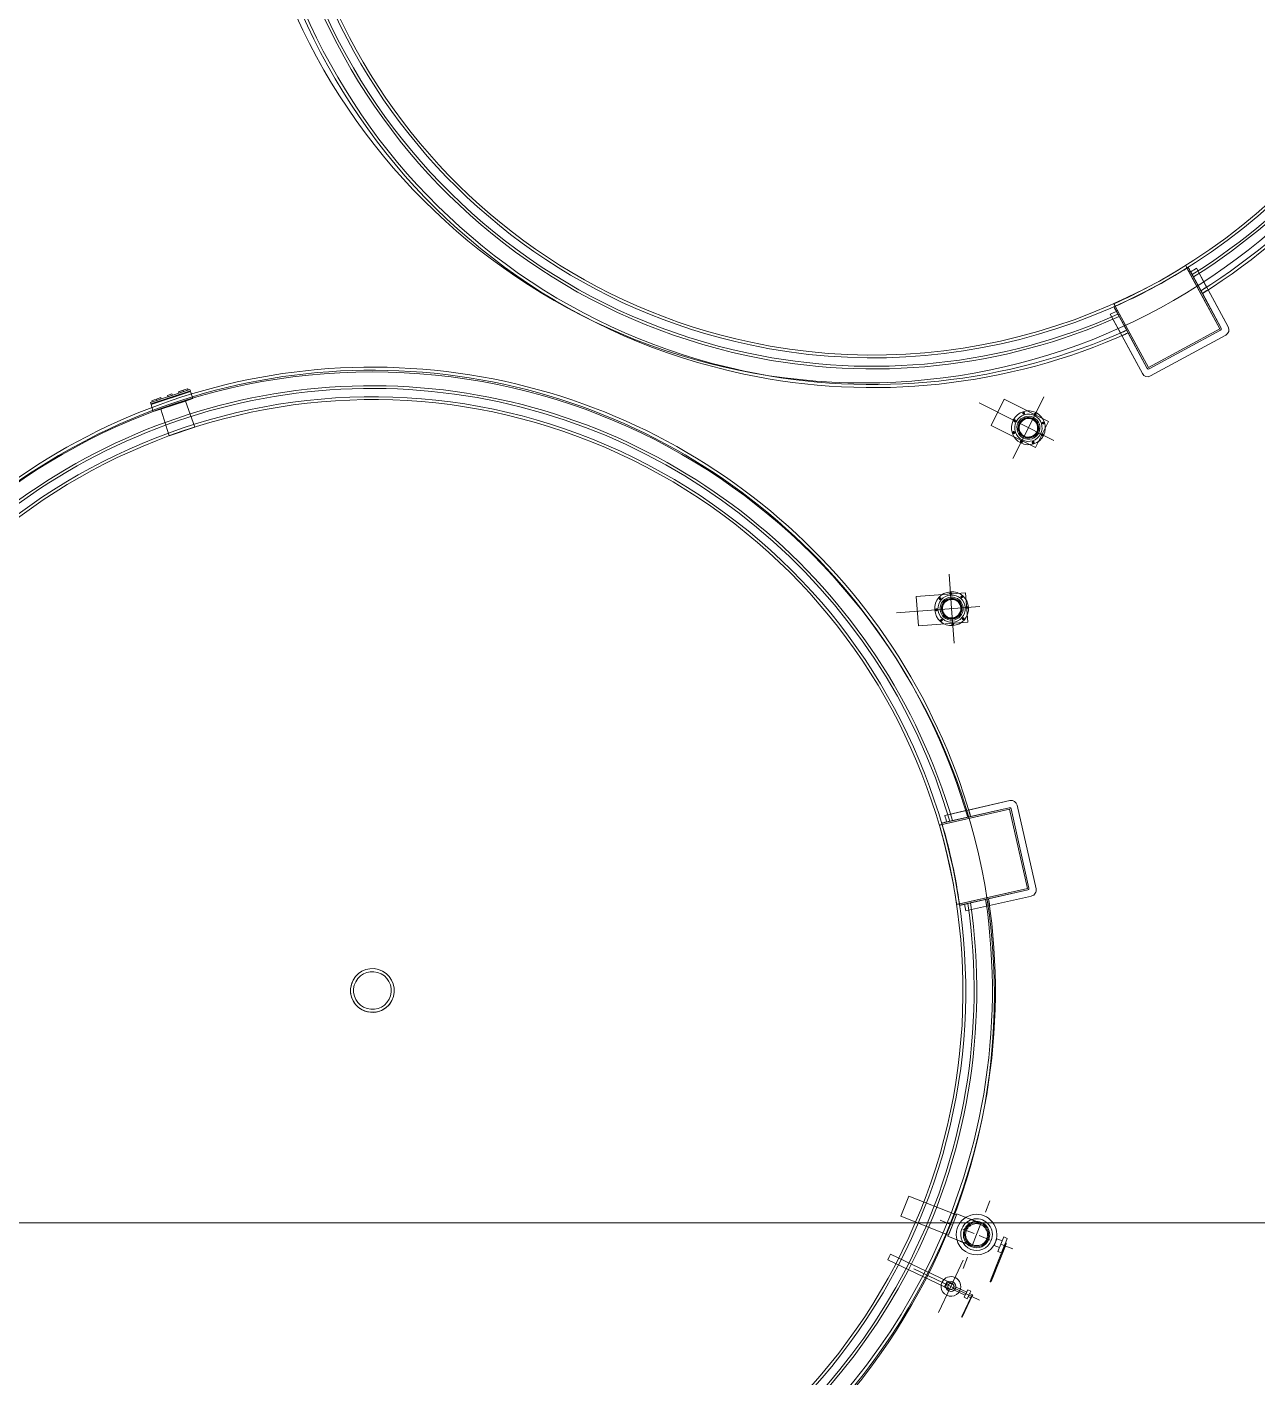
# Model space of a CAD drawing. Header units: metres. Extents: x -207 to 292, y -187 to 169.
# Drawn here: x -97.07 to -86.9, y -32.36 to -21.2 of the extents above; entities that cross this region are included whole.
import ezdxf

# ---------------------------------------------------------------- set-up
doc = ezdxf.new("R2010")
doc.units = ezdxf.units.M
doc.linetypes.add('Dash', pattern=[0.006, 0.003, -0.003])
for name, color, linetype, lineweight in [('EQUIPOS PIS', 7, 'Continuous', 9), ('grilla', 7, 'Continuous', 9), ('P-SANR-FIXT', 7, 'Continuous', 9), ('P-SANR-FIXT-HDLN', 7, 'Dash', 9)]:
    doc.layers.add(name, color=color, linetype=linetype, lineweight=lineweight)
doc.layers.add('PR10-ARQ-PL-001-Emplazamiento-C-1_dwg', color=7, linetype='Continuous', lineweight=9, true_color=0x767676)

# ---------------------------------------------------------------- blocks, each defined once
blk = doc.blocks.new('M_Conexión Tubería 01 - M_Conexión Tubería 01-2175182-PLANTA EMPLAZAMIENTO ACTUALIZADO')
at = {"layer": 'P-SANR-FIXT'}
for p, q in [((0, -0.456), (0, 0.234)), ((0.12, 0.126), (-0.122, 0.125)), ((-0.122, 0.125), (0.12, 0.126)), ((0.12, 0.126), (-0.122, 0.125)), ((-0.122, 0.125), (0.12, 0.126)), ((-0.122, 0.125), (-0.121, -0.285)), ((-0.121, -0.285), (-0.122, 0.125)), ((-0.122, 0.125), (-0.121, -0.285)), ((-0.121, -0.285), (-0.122, 0.125)), ((0.121, -0.284), (0.12, 0.126)), ((0.12, 0.126), (0.121, -0.284)), ((0.121, -0.284), (0.12, 0.126)), ((0.12, 0.126), (0.121, -0.284)), ((-0.285, 0), (0, 0)), ((0.285, 0), (0, 0)), ((-0.121, -0.285), (0.121, -0.284)), ((0.121, -0.284), (-0.121, -0.285)), ((-0.121, -0.285), (0.121, -0.284)), ((0.121, -0.284), (-0.121, -0.285))]:
    blk.add_line(p, q, dxfattribs=at)
for centre, radius, start, end in [((0, 0), 0.14, 0, 180), ((0, 0), 0.14, 0, 180), ((0, 0), 0.14, 0, 180), ((0, 0), 0.14, 0, 180), ((0, 0), 0.14, 0, 180), ((0, 0), 0.14, 0, 180), ((0, 0), 0.113, 0, 180), ((0, 0), 0.113, 0, 180), ((0, 0.127), 0.008, 0, 180), ((0, 0.127), 0.008, 0, 180), ((0, 0.127), 0.008, 0, 180), ((0, 0.127), 0.008, 0, 180), ((0, 0.127), 0.008, 180, 360), ((0, 0.127), 0.008, 180, 0), ((0, 0.127), 0.008, 180, 360), ((0, 0.127), 0.008, 180, 0), ((0, 0.127), 0.005, 0, 180), ((0, 0.127), 0.005, 0, 180), ((0, 0.127), 0.005, 180, 360), ((0, 0.127), 0.005, 180, 0), ((0, 0), 0.14, 180, 0), ((0, 0), 0.14, 180, 0), ((0, 0), 0.14, 180, 0), ((0, 0), 0.14, 180, 0), ((0, 0), 0.14, 180, 0), ((0, 0), 0.14, 180, 0), ((-0.127, 0), 0.008, 90, 270), ((-0.127, 0), 0.008, 90, 270), ((-0.127, 0), 0.008, 90, 270), ((-0.127, 0), 0.008, 90, 270), ((-0.127, 0), 0.005, 90, 270), ((-0.127, 0), 0.005, 90, 270), ((-0.127, 0), 0.008, 270, 90), ((-0.127, 0), 0.008, 270, 90), ((-0.127, 0), 0.008, 270, 90), ((-0.127, 0), 0.008, 270, 90), ((-0.127, 0), 0.005, 270, 90), ((-0.127, 0), 0.005, 270, 90), ((0, 0), 0.113, 180, 0), ((0, 0), 0.113, 180, 0), ((-0.09, 0.09), 0.008, 45, 225), ((-0.09, 0.09), 0.008, 45, 225), ((-0.09, 0.09), 0.008, 45, 225), ((-0.09, 0.09), 0.008, 45, 225), ((-0.09, 0.09), 0.008, 225, 45), ((-0.09, 0.09), 0.008, 225, 45), ((-0.09, 0.09), 0.008, 225, 45), ((-0.09, 0.09), 0.008, 225, 45), ((-0.09, 0.09), 0.005, 45, 225), ((-0.09, 0.09), 0.005, 45, 225), ((0, 0), 0.0951, 0, 180), ((0, 0), 0.0951, 0, 180), ((0, 0), 0.0951, 180, 0), ((0, 0), 0.0951, 180, 0), ((-0.09, 0.09), 0.005, 225, 45), ((-0.09, 0.09), 0.005, 225, 45), ((0, 0), 0.0851, 360, 180), ((0, 0), 0.0851, 0, 180), ((0, 0), 0.0851, 0, 180), ((0, 0), 0.0851, 0, 180), ((0, 0), 0.0851, 0, 180), ((0, 0), 0.0851, 0, 180), ((0, 0), 0.0851, 180, 360), ((0, 0), 0.0851, 180, 0), ((0, 0), 0.0851, 180, 360), ((0, 0), 0.0851, 180, 0), ((0, 0), 0.0851, 180, 360), ((0, 0), 0.0851, 180, 360), ((0, 0), 0.0816, 360, 180), ((0, 0), 0.0816, 0, 180), ((0, 0), 0.0816, 180, 360), ((0, 0), 0.0816, 180, 0), ((0, 0), 0.0766, 0, 180), ((0, 0), 0.0766, 0, 180), ((0, 0), 0.0766, 0, 180), ((0, 0), 0.0766, 0, 180), ((0, 0), 0.0766, 0, 180), ((0, 0), 0.0766, 0, 180), ((0, 0), 0.0766, 0, 180), ((0, 0), 0.0766, 0, 180), ((0, 0), 0.0766, 180, 0), ((0, 0), 0.0766, 180, 360), ((0, 0), 0.0766, 180, 0), ((0, 0), 0.0766, 180, 360), ((0, 0), 0.0766, 180, 360), ((0, 0), 0.0766, 180, 0), ((0, 0), 0.0766, 180, 360), ((0, 0), 0.0766, 180, 0), ((0.09, 0.09), 0.008, 135, 315), ((0.09, 0.09), 0.008, 135, 315), ((0.09, 0.09), 0.008, 135, 315), ((0.09, 0.09), 0.008, 135, 315), ((0.09, 0.09), 0.008, 315, 135), ((0.09, 0.09), 0.008, 315, 135), ((0.09, 0.09), 0.008, 315, 135), ((0.09, 0.09), 0.008, 315, 135), ((0.09, 0.09), 0.005, 135, 315), ((0.09, 0.09), 0.005, 135, 315), ((0.09, 0.09), 0.005, 315, 135), ((0.09, 0.09), 0.005, 315, 135), ((0.127, 0), 0.008, 90, 270), ((0.127, 0), 0.008, 90, 270), ((0.127, 0), 0.008, 90, 270), ((0.127, 0), 0.008, 90, 270), ((0.127, 0), 0.005, 90, 270), ((0.127, 0), 0.005, 90, 270), ((0.127, 0), 0.008, 270, 90), ((0.127, 0), 0.008, 270, 90), ((0.127, 0), 0.008, 270, 90), ((0.127, 0), 0.008, 270, 90), ((0.127, 0), 0.005, 270, 90), ((0.127, 0), 0.005, 270, 90), ((-0.09, -0.09), 0.008, 135, 315), ((-0.09, -0.09), 0.008, 135, 315), ((-0.09, -0.09), 0.008, 135, 315), ((-0.09, -0.09), 0.008, 135, 315), ((-0.09, -0.09), 0.008, 315, 135), ((-0.09, -0.09), 0.008, 315, 135), ((-0.09, -0.09), 0.008, 315, 135), ((-0.09, -0.09), 0.008, 315, 135), ((-0.09, -0.09), 0.005, 135, 315), ((-0.09, -0.09), 0.005, 135, 315), ((-0.09, -0.09), 0.005, 315, 135), ((-0.09, -0.09), 0.005, 315, 135), ((0.09, -0.09), 0.008, 45, 225), ((0.09, -0.09), 0.008, 45, 225), ((0.09, -0.09), 0.008, 45, 225), ((0.09, -0.09), 0.008, 45, 225), ((0.09, -0.09), 0.008, 225, 45), ((0.09, -0.09), 0.008, 225, 45), ((0.09, -0.09), 0.008, 225, 45), ((0.09, -0.09), 0.008, 225, 45), ((0.09, -0.09), 0.005, 45, 225), ((0.09, -0.09), 0.005, 45, 225), ((0.09, -0.09), 0.005, 225, 45), ((0.09, -0.09), 0.005, 225, 45), ((0, -0.127), 0.008, 360, 180), ((0, -0.127), 0.008, 0, 180), ((0, -0.127), 0.008, 360, 180), ((0, -0.127), 0.008, 360, 180), ((0, -0.127), 0.008, 180, 360), ((0, -0.127), 0.008, 180, 360), ((0, -0.127), 0.008, 180, 360), ((0, -0.127), 0.008, 180, 360), ((0, -0.127), 0.005, 360, 180), ((0, -0.127), 0.005, 360, 180), ((0, -0.127), 0.005, 360, 180), ((0, -0.127), 0.005, 360, 180), ((0, -0.127), 0.005, 360, 180), ((0, -0.127), 0.005, 0, 180), ((0, -0.127), 0.005, 180, 360), ((0, -0.127), 0.005, 180, 360), ((0, -0.127), 0.005, 180, 360), ((0, -0.127), 0.005, 180, 360), ((0, -0.127), 0.005, 180, 360), ((0, -0.127), 0.005, 180, 360)]:
    blk.add_arc(centre, radius, start, end, dxfattribs=at)
blk = doc.blocks.new('M_Tuberia Alimentación-02 - M_Tuberia Alimentación-02-2155587-PLANTA EMPLAZAMIENTO ACTUALIZADO')
at = {"layer": 'P-SANR-FIXT'}
for p, q in [((0, 0), (0, 0.239)), ((-0.19, 0.19), (-0.193, 0.19)), ((-0.193, 0.19), (-0.193, 0.186)), ((-0.193, 0.19), (-0.193, 0.183)), ((-0.193, 0), (-0.193, 0.186)), ((-0.193, 0.183), (-0.193, -0.006)), ((-0.193, 0.183), (-0.19, 0.183)), ((-0.19, 0.183), (-0.19, 0.19)), ((-0.19, 0.186), (-0.19, 0.19)), ((-0.19, 0.186), (-0.19, 0)), ((-0.19, -0.006), (-0.19, 0.183)), ((-0.193, 0), (-0.193, -0.014)), ((-0.193, 0), (-0.19, 0)), ((-0.165, 0.014), (-0.19, 0.014)), ((-0.19, 0.014), (-0.19, 0)), ((-0.19, -0.014), (-0.19, 0)), ((-0.19, 0), (-0.19, -0.014)), ((-0.138, 0.034), (-0.165, 0.034)), ((-0.165, 0), (-0.165, 0.034)), ((-0.165, 0), (-0.165, 0.014)), ((-0.165, -0.014), (-0.165, 0)), ((-0.165, -0.034), (-0.165, 0)), ((-0.138, 0), (-0.138, 0.034)), ((-0.041, 0.014), (-0.138, 0.014)), ((-0.138, 0), (-0.138, 0.014)), ((-0.138, -0.034), (-0.138, 0)), ((-0.138, -0.014), (-0.138, 0)), ((-0.041, 0), (-0.041, 0.014)), ((-0.041, -0.014), (-0.041, 0)), ((0.047, 0.026), (0.042, 0.026)), ((0.047, 0), (0.047, 0.026)), ((0.566, 0.025), (0.047, 0.025)), ((0.047, 0), (0.047, 0.025)), ((0.047, -0.026), (0.047, 0)), ((0.566, 0), (0.566, 0.025)), ((-0.262, 0), (0.341, 0)), ((-0.193, -0.006), (-0.19, -0.006)), ((-0.193, -0.014), (-0.19, -0.014)), ((-0.19, -0.014), (-0.165, -0.014)), ((-0.165, -0.034), (-0.138, -0.034)), ((-0.138, -0.014), (-0.041, -0.014)), ((0, 0), (0, -0.239)), ((0.042, -0.026), (0.047, -0.026)), ((0.047, -0.025), (0.047, 0)), ((0.047, -0.025), (0.566, -0.025)), ((0.566, -0.025), (0.566, 0))]:
    blk.add_line(p, q, dxfattribs=at)
at = {"layer": 'P-SANR-FIXT', "flags": 128}
for points in [[(0.042, 0.026), (0.04, 0.026), (0.039, 0.026), (0.037, 0.026), (0.035, 0.026), (0.034, 0.026), (0.032, 0.026), (0.03, 0.026), (0.029, 0.026), (0.027, 0.026), (0.026, 0.026), (0.024, 0.026), (0.023, 0.026), (0.021, 0.026), (0.02, 0.026), (0.018, 0.026), (0.017, 0.026), (0.016, 0.026), (0.014, 0.026), (0.013, 0.026), (0.012, 0.026), (0.011, 0.026), (0.01, 0.026), (0.009, 0.026), (0.008, 0.026), (0.007, 0.026), (0.006, 0.026), (0.005, 0.026), (0.004, 0.026), (0.004, 0.026), (0.003, 0.026), (0.002, 0.026), (0.002, 0.026), (0.001, 0.026), (0.001, 0.026), (0.001, 0.026), (0, 0.026), (0, 0.026), (0, 0.026), (0, 0.026)], [(0, -0.026), (0, -0.026), (0, -0.026), (0, -0.026), (0.001, -0.026), (0.001, -0.026), (0.001, -0.026), (0.002, -0.026), (0.002, -0.026), (0.003, -0.026), (0.003, -0.026), (0.004, -0.026), (0.005, -0.026), (0.006, -0.026), (0.006, -0.026), (0.007, -0.026), (0.008, -0.026), (0.009, -0.026), (0.01, -0.026), (0.012, -0.026), (0.013, -0.026), (0.014, -0.026), (0.015, -0.026), (0.017, -0.026), (0.018, -0.026), (0.019, -0.026), (0.021, -0.026), (0.022, -0.026), (0.024, -0.026), (0.025, -0.026), (0.027, -0.026), (0.028, -0.026), (0.03, -0.026), (0.032, -0.026), (0.033, -0.026), (0.035, -0.026), (0.037, -0.026), (0.038, -0.026), (0.04, -0.026), (0.042, -0.026), (0.042, -0.026)]]:
    blk.add_lwpolyline(points, dxfattribs=at)
at = {"layer": 'P-SANR-FIXT'}
for radius, start, end in [(0.0814, 360, 180), (0.0814, 360, 180), (0.0814, 360, 180), (0.0814, 360, 180), (0.0814, 180, 360), (0.0814, 180, 360), (0.0814, 180, 360), (0.0814, 180, 360), (0.0411, 0, 180), (0.0411, 360, 180), (0.0411, 360, 180), (0.0411, 360, 180), (0.0411, 360, 180), (0.0411, 360, 180), (0.0411, 180, 0), (0.0411, 180, 360), (0.0411, 180, 360), (0.0411, 180, 360), (0.0411, 180, 360), (0.0411, 180, 360), (0.0264, 0, 180), (0.0264, 180, 0), (0.025, 0, 180), (0.025, 360, 180), (0.025, 180, 0), (0.025, 180, 360)]:
    blk.add_arc((0, 0), radius, start, end, dxfattribs=at)
blk = doc.blocks.new('M_Tuberia Alimentación-01 - M_Tuberia Alimentación-01-2152466-PLANTA EMPLAZAMIENTO ACTUALIZADO')
at = {"layer": 'P-SANR-FIXT'}
for p, q in [((-0.248, 0.32), (-0.255, 0.32)), ((-0.255, 0.32), (-0.255, 0.296)), ((-0.255, 0.012), (-0.255, 0.317)), ((-0.248, 0.317), (-0.255, 0.317)), ((-0.255, 0.296), (-0.255, -0.02)), ((-0.248, 0.296), (-0.248, 0.32)), ((-0.248, 0.317), (-0.248, 0.012)), ((-0.248, -0.02), (-0.248, 0.296)), ((-0.255, 0.012), (-0.255, -0.025)), ((-0.255, 0.012), (-0.248, 0.012)), ((-0.216, 0.065), (-0.248, 0.065)), ((-0.248, 0), (-0.248, 0.065)), ((-0.248, -0.025), (-0.248, 0.012)), ((-0.248, -0.065), (-0.248, 0)), ((-0.216, 0.065), (-0.216, 0)), ((-0.168, 0.03), (-0.216, 0.03)), ((-0.216, 0), (-0.216, 0.03)), ((-0.216, 0), (-0.216, -0.065)), ((-0.168, 0.03), (-0.168, 0)), ((-0.168, 0), (-0.168, -0.03)), ((0.215, 0.1), (0.106, 0.1)), ((0.215, 0), (0.215, 0.1)), ((0.639, 0.09), (0.215, 0.09)), ((0.215, 0), (0.215, 0.09)), ((0.215, -0.1), (0.215, 0)), ((0.215, -0.09), (0.215, 0)), ((0.639, 0.09), (0.639, 0)), ((0.639, 0), (0.639, -0.09)), ((-0.255, -0.02), (-0.248, -0.02)), ((-0.255, -0.025), (-0.248, -0.025)), ((-0.248, -0.065), (-0.216, -0.065)), ((-0.216, -0.03), (-0.216, 0)), ((-0.216, -0.03), (-0.168, -0.03)), ((0.106, -0.1), (0.215, -0.1)), ((0.215, -0.09), (0.639, -0.09))]:
    blk.add_line(p, q, dxfattribs=at)
at = {"layer": 'P-SANR-FIXT', "flags": 128}
for points in [[(0.106, 0.1), (0.102, 0.1), (0.097, 0.1), (0.093, 0.1), (0.089, 0.1), (0.085, 0.1), (0.081, 0.1), (0.077, 0.1), (0.073, 0.1), (0.069, 0.1), (0.065, 0.1), (0.061, 0.1), (0.057, 0.1), (0.053, 0.1), (0.05, 0.1), (0.046, 0.1), (0.043, 0.1), (0.039, 0.1), (0.036, 0.1), (0.033, 0.1), (0.03, 0.1), (0.027, 0.1), (0.024, 0.1), (0.022, 0.1), (0.019, 0.1), (0.017, 0.1), (0.015, 0.1), (0.012, 0.1), (0.011, 0.1), (0.009, 0.1), (0.007, 0.1), (0.006, 0.1), (0.004, 0.1), (0.003, 0.1), (0.002, 0.1), (0.002, 0.1), (0.001, 0.1), (0, 0.1), (0, 0.1), (0, 0.1)], [(0, -0.1), (0, -0.1), (0, -0.1), (0.001, -0.1), (0.001, -0.1), (0.002, -0.1), (0.003, -0.1), (0.004, -0.1), (0.005, -0.1), (0.007, -0.1), (0.008, -0.1), (0.01, -0.1), (0.012, -0.1), (0.014, -0.1), (0.016, -0.1), (0.018, -0.1), (0.021, -0.1), (0.024, -0.1), (0.026, -0.1), (0.029, -0.1), (0.032, -0.1), (0.035, -0.1), (0.038, -0.1), (0.042, -0.1), (0.045, -0.1), (0.049, -0.1), (0.052, -0.1), (0.056, -0.1), (0.06, -0.1), (0.064, -0.1), (0.068, -0.1), (0.071, -0.1), (0.076, -0.1), (0.08, -0.1), (0.084, -0.1), (0.088, -0.1), (0.092, -0.1), (0.096, -0.1), (0.101, -0.1), (0.105, -0.1), (0.106, -0.1)]]:
    blk.add_lwpolyline(points, dxfattribs=at)
at = {"layer": 'P-SANR-FIXT'}
for radius, start, end in [(0.168, 360, 180), (0.168, 360, 180), (0.168, 360, 180), (0.168, 360, 180), (0.168, 360, 180), (0.168, 360, 180), (0.131, 0, 180), (0.131, 360, 180), (0.131, 360, 180), (0.131, 360, 180), (0.168, 180, 360), (0.168, 180, 360), (0.168, 180, 360), (0.168, 180, 360), (0.168, 180, 360), (0.168, 180, 360), (0.131, 180, 0), (0.131, 180, 360), (0.131, 180, 360), (0.131, 180, 360), (0.109, 360, 180), (0.109, 360, 180), (0.109, 360, 180), (0.109, 360, 180), (0.109, 180, 360), (0.109, 180, 360), (0.109, 180, 360), (0.109, 180, 360), (0.1, 0, 180), (0.1, 180, 0), (0.091, 0, 180), (0.091, 0, 180), (0.091, 0, 180), (0.091, 0, 180), (0.091, 180, 0), (0.091, 180, 0), (0.091, 180, 0), (0.091, 180, 0)]:
    blk.add_arc((0, 0), radius, start, end, dxfattribs=at)
at = {"layer": 'P-SANR-FIXT-HDLN'}
for p, q in [((0, 0), (0, 0.301)), ((-0.322, 0), (0, 0)), ((0.322, 0), (0, 0)), ((0, 0), (0, -0.301))]:
    blk.add_line(p, q, dxfattribs=at)
blk = doc.blocks.new('M_Estanque-Terraza - M_Estanque-Terraza-2331352-PLANTA EMPLAZAMIENTO ACTUALIZADO')
at = {"layer": 'P-SANR-FIXT'}
for p, q in [((-4.04, -2.86), (-4.466, -3.222)), ((-4.466, -3.222), (-4.04, -2.86)), ((-4.04, -2.86), (-4.466, -3.222)), ((-4.466, -3.222), (-4.04, -2.86)), ((-4.415, -3.253), (-3.976, -2.879)), ((-3.95, -2.873), (-4.407, -3.262)), ((-4.407, -3.262), (-3.967, -2.887)), ((-4.04, -2.86), (-4.175, -2.975)), ((-4.175, -2.975), (-4.04, -2.86)), ((-3.974, -2.877), (-4.142, -3.021)), ((-4.194, -2.991), (-4.466, -3.222)), ((-4.466, -3.222), (-4.194, -2.991)), ((-4.415, -3.253), (-4.007, -2.906)), ((-4.007, -2.906), (-4.415, -3.253)), ((-4.415, -3.253), (-4.007, -2.906)), ((-4.007, -2.906), (-4.415, -3.253)), ((-4.044, -2.937), (-4.161, -3.037)), ((-4.142, -3.021), (-4.007, -2.906)), ((-4.007, -2.906), (-4.142, -3.021)), ((-4.142, -3.021), (-4.027, -2.922)), ((-4.161, -3.037), (-4.415, -3.253)), ((-4.161, -3.037), (-4.415, -3.253)), ((-4.415, -3.253), (-4.161, -3.037)), ((-4.471, -3.292), (-4.012, -3.832)), ((-4.012, -3.832), (-4.471, -3.292)), ((-4.471, -3.292), (-4.012, -3.832)), ((-4.012, -3.832), (-4.471, -3.292)), ((-4.471, -3.292), (-4.012, -3.832)), ((-4.012, -3.832), (-4.471, -3.292)), ((-3.981, -3.781), (-4.416, -3.27)), ((-4.416, -3.27), (-3.981, -3.781)), ((-3.981, -3.781), (-4.416, -3.27)), ((-4.416, -3.27), (-3.981, -3.781)), ((-4.416, -3.27), (-3.981, -3.781)), ((-3.981, -3.781), (-4.416, -3.27)), ((-4.416, -3.27), (-3.981, -3.781)), ((-3.981, -3.781), (-4.416, -3.27)), ((-3.972, -3.773), (-4.407, -3.262)), ((-4.407, -3.262), (-3.972, -3.773)), ((3.617, -3.281), (3.462, -3.441)), ((3.617, -3.281), (3.462, -3.441)), ((3.541, -3.362), (3.617, -3.281)), ((3.779, -3.443), (3.617, -3.281)), ((-3.972, -3.773), (-3.519, -3.388)), ((-3.536, -3.402), (-3.972, -3.773)), ((-3.529, -3.412), (-3.964, -3.783)), ((-3.56, -3.439), (-3.964, -3.783)), ((-3.964, -3.783), (-3.56, -3.439)), ((-3.56, -3.439), (-3.964, -3.783)), ((-3.964, -3.783), (-3.56, -3.439)), ((-3.695, -3.554), (-3.527, -3.411)), ((-3.695, -3.554), (-3.56, -3.439)), ((-3.56, -3.439), (-3.695, -3.554)), ((-3.58, -3.455), (-3.695, -3.554)), ((3.462, -3.441), (3.541, -3.362)), ((3.462, -3.441), (3.63, -3.597)), ((3.826, -3.397), (3.586, -3.645)), ((3.826, -3.397), (3.586, -3.645)), ((3.779, -3.443), (3.63, -3.597)), ((3.779, -3.443), (3.63, -3.597)), ((3.87, -3.441), (3.631, -3.688)), ((3.87, -3.441), (3.631, -3.688)), ((3.634, -3.691), (3.872, -3.444)), ((3.634, -3.691), (3.872, -3.444)), ((3.882, -3.453), (3.644, -3.699)), ((3.882, -3.453), (3.644, -3.699)), ((3.826, -3.397), (3.779, -3.443)), ((3.87, -3.441), (3.826, -3.397)), ((3.882, -3.453), (3.872, -3.444)), ((-3.964, -3.783), (-3.714, -3.57)), ((-3.714, -3.57), (-3.964, -3.783)), ((-3.964, -3.783), (-3.714, -3.57)), ((-3.941, -3.837), (-3.521, -3.479)), ((-3.521, -3.479), (-3.941, -3.837)), ((-3.941, -3.837), (-3.521, -3.479)), ((-3.521, -3.479), (-3.941, -3.837)), ((-3.714, -3.57), (-3.597, -3.47)), ((-3.656, -3.594), (-3.521, -3.479)), ((-3.521, -3.479), (-3.656, -3.594)), ((3.776, -3.562), (3.749, -3.591)), ((3.776, -3.562), (3.749, -3.591)), ((3.776, -3.562), (3.749, -3.591)), ((3.776, -3.562), (3.749, -3.591)), ((3.757, -3.598), (3.784, -3.569)), ((3.757, -3.598), (3.784, -3.569)), ((3.757, -3.598), (3.784, -3.569)), ((3.757, -3.598), (3.784, -3.569)), ((3.784, -3.569), (3.776, -3.562)), ((3.784, -3.569), (3.776, -3.562)), ((3.839, -3.497), (3.816, -3.521)), ((3.839, -3.497), (3.816, -3.521)), ((3.816, -3.521), (3.824, -3.529)), ((3.816, -3.521), (3.824, -3.529)), ((3.843, -3.492), (3.82, -3.517)), ((3.843, -3.492), (3.82, -3.517)), ((3.824, -3.529), (3.847, -3.504)), ((3.824, -3.529), (3.847, -3.504)), ((3.828, -3.525), (3.851, -3.5)), ((3.828, -3.525), (3.851, -3.5)), ((3.857, -3.478), (3.843, -3.492)), ((3.843, -3.492), (3.851, -3.5)), ((3.851, -3.5), (3.843, -3.492)), ((3.851, -3.5), (3.843, -3.492)), ((3.851, -3.5), (3.865, -3.486)), ((3.871, -3.464), (3.857, -3.478)), ((3.865, -3.486), (3.879, -3.471)), ((3.879, -3.471), (3.871, -3.464)), ((-3.941, -3.837), (-3.675, -3.61)), ((-3.675, -3.61), (-3.941, -3.837)), ((3.63, -3.597), (3.586, -3.645)), ((3.586, -3.645), (3.631, -3.688)), ((3.668, -3.674), (3.654, -3.689)), ((3.662, -3.696), (3.676, -3.682)), ((3.682, -3.66), (3.668, -3.674)), ((3.676, -3.682), (3.69, -3.668)), ((3.705, -3.635), (3.682, -3.66)), ((3.705, -3.635), (3.682, -3.66)), ((3.69, -3.668), (3.682, -3.66)), ((3.682, -3.66), (3.69, -3.668)), ((3.682, -3.66), (3.69, -3.668)), ((3.709, -3.631), (3.686, -3.656)), ((3.709, -3.631), (3.686, -3.656)), ((3.69, -3.668), (3.713, -3.643)), ((3.69, -3.668), (3.713, -3.643)), ((3.694, -3.663), (3.717, -3.639)), ((3.694, -3.663), (3.717, -3.639)), ((3.717, -3.639), (3.709, -3.631)), ((3.717, -3.639), (3.709, -3.631)), ((3.749, -3.591), (3.757, -3.598)), ((3.749, -3.591), (3.757, -3.598)), ((3.634, -3.691), (3.644, -3.699)), ((3.654, -3.689), (3.662, -3.696))]:
    blk.add_line(p, q, dxfattribs=at)
at = {"layer": 'P-SANR-FIXT', "flags": 128}
for points in [[(-3.976, -2.879), (-3.983, -2.885), (-3.991, -2.892), (-3.999, -2.898), (-4.006, -2.905), (-4.014, -2.911), (-4.021, -2.918), (-4.029, -2.924), (-4.037, -2.931), (-4.044, -2.937)], [(-4.027, -2.922), (-4.022, -2.918), (-4.016, -2.913), (-4.011, -2.909), (-4.006, -2.904), (-4.001, -2.9), (-3.995, -2.895), (-3.99, -2.891), (-3.985, -2.886), (-3.979, -2.882), (-3.974, -2.877)], [(-3.967, -2.887), (-3.962, -2.882), (-3.956, -2.878), (-3.95, -2.873)], [(-3.597, -3.47), (-3.59, -3.464), (-3.582, -3.457), (-3.574, -3.451), (-3.567, -3.444), (-3.559, -3.438), (-3.552, -3.431), (-3.544, -3.425), (-3.536, -3.418), (-3.529, -3.412)], [(-3.527, -3.411), (-3.533, -3.415), (-3.538, -3.42), (-3.543, -3.424), (-3.548, -3.429), (-3.554, -3.433), (-3.559, -3.438), (-3.564, -3.442), (-3.569, -3.446), (-3.575, -3.451), (-3.58, -3.455)], [(-3.519, -3.388), (-3.525, -3.392), (-3.53, -3.397), (-3.536, -3.402)]]:
    blk.add_lwpolyline(points, dxfattribs=at)
at = {"layer": 'P-SANR-FIXT'}
for centre, radius, start, end in [((0, 0), 5.152, 0, 180), ((0, 0), 5.152, 0, 180), ((0, 0), 5.127, 360, 180), ((0, 0), 5.127, 360, 180), ((0, 0), 4.998, 360, 180), ((0, 0), 4.976, 360, 180), ((0, 0), 4.906, 0, 180), ((0, 0), 4.883, 0, 180), ((0, 0), 0.181, 360, 180), ((0, 0), 0.181, 0, 180), ((0, 0), 0.156, 0, 180), ((0, 0), 0.156, 0, 180), ((0, 0), 5.152, 180, 216.1202), ((0, 0), 5.152, 180, 216.1202), ((0, 0), 5.127, 180, 216.0991), ((0, 0), 5.127, 180, 216.0991), ((0, 0), 4.998, 180, 215.9878), ((0, 0), 4.976, 180, 215.9675), ((0, 0), 4.906, 180, 0), ((0, 0), 4.883, 180, 0), ((0, 0), 5.152, 223.8638, 0), ((0, 0), 5.152, 223.8638, 0), ((0, 0), 5.127, 223.8805, 0), ((0, 0), 5.127, 223.8805, 0), ((0, 0), 4.998, 223.9693, 0), ((0, 0), 4.976, 223.9856, 360), ((0, 0), 0.181, 180, 360), ((0, 0), 0.181, 180, 0), ((0, 0), 0.156, 180, 0), ((0, 0), 0.156, 180, 0), ((0, 0), 4.95, 215.2893, 215.9444), ((0, 0), 4.95, 215.2893, 215.9444), ((0, 0), 4.95, 215.2893, 215.9444), ((0, 0), 4.95, 215.2893, 215.9444), ((0, 0), 4.95, 215.2893, 215.9444), ((0, 0), 4.95, 215.2893, 215.9444), ((0, 0), 4.908, 215.9062, 224.0344), ((0.035, 0.026), 4.95, 215.9127, 216.052), ((0, 0), 4.884, 216.0253, 223.911), ((0, 0), 5.152, 215.4908, 216.1202), ((0, 0), 5.152, 215.4908, 216.1202), ((0, 0), 5.127, 215.4667, 216.0991), ((0, 0), 5.127, 215.4667, 216.0991), ((-4.433, -3.26), 0.05, 130.4267, 220.4267), ((-4.433, -3.26), 0.05, 130.4267, 220.4267), ((-4.433, -3.26), 0.05, 130.4267, 220.4267), ((-4.433, -3.26), 0.05, 130.4267, 220.4267), ((-4.433, -3.26), 0.05, 130.4267, 220.4267), ((-4.433, -3.26), 0.05, 130.4267, 220.4267), ((-4.407, -3.262), 0.012, 130.4267, 220.4267), ((-4.407, -3.262), 0.012, 130.4267, 220.4267), ((-4.407, -3.262), 0.012, 130.4267, 220.4267), ((-4.407, -3.262), 0.012, 130.4267, 220.4267), ((-4.407, -3.262), 0.012, 130.4267, 220.4267), ((-4.407, -3.262), 0.012, 130.4267, 220.4267), ((-4.407, -3.262), 0.012, 130.4267, 220.4267), ((-4.407, -3.262), 0.012, 130.4267, 220.4267), ((0, 0), 4.95, 224.0039, 224.6583), ((0, 0), 4.95, 224.0039, 224.6583), ((0, 0), 4.95, 224.0039, 224.6583), ((0, 0), 4.95, 224.0039, 224.6583), ((0, 0), 4.95, 224.0039, 224.6583), ((0, 0), 4.95, 224.0039, 224.6583), ((0.035, 0.026), 4.95, 223.8331, 223.9723), ((0, 0), 5.152, 223.8638, 224.4924), ((0, 0), 5.152, 223.8638, 224.4924), ((0, 0), 5.127, 223.8805, 224.5122), ((0, 0), 5.127, 223.8805, 224.5122), ((-3.972, -3.773), 0.012, 220.4267, 310.4267), ((-3.972, -3.773), 0.012, 220.4267, 310.4267), ((-3.972, -3.773), 0.012, 220.4267, 310.4267), ((-3.972, -3.773), 0.012, 220.4267, 310.4267), ((-3.972, -3.773), 0.012, 220.4267, 310.4267), ((-3.972, -3.773), 0.012, 220.4267, 310.4267), ((-3.972, -3.773), 0.012, 220.4267, 310.4267), ((-3.972, -3.773), 0.012, 220.4267, 310.4267), ((-3.974, -3.799), 0.05, 220.4267, 310.4267), ((-3.974, -3.799), 0.05, 220.4267, 310.4267), ((-3.974, -3.799), 0.05, 220.4267, 310.4267), ((-3.974, -3.799), 0.05, 220.4267, 310.4267), ((-3.974, -3.799), 0.05, 220.4267, 310.4267), ((-3.974, -3.799), 0.05, 220.4267, 310.4267)]:
    blk.add_arc(centre, radius, start, end, dxfattribs=at)
for major_axis, ratio, start_param, end_param in [((-2.955, 3.944), 0.99567, 1.554548, 1.55699), ((-2.956, 3.945), 0.995671, 1.693392, 1.695831)]:
    blk.add_ellipse((0.001, 0.001), major_axis=major_axis, ratio=ratio, start_param=start_param, end_param=end_param, dxfattribs=at)
blk = doc.blocks.new('YADRAN_LASQUEMAS_ARQ_MO_002_TERRAZAS_rvt-1-PLANTA EMPLAZAMIENTO ACTUALIZADO')
at = {"layer": 'P-SANR-FIXT', "lineweight": 9}
for name, p, rotation in [('M_Estanque-Terraza - M_Estanque-Terraza-2331352-PLANTA EMPLAZAMIENTO ACTUALIZADO', (-90.074, -19.027), 78.04737687388051), ('M_Estanque-Terraza - M_Estanque-Terraza-2331352-PLANTA EMPLAZAMIENTO ACTUALIZADO', (-94.214, -29.162), 152.3428005354744), ('M_Conexión Tubería 01 - M_Conexión Tubería 01-2175182-PLANTA EMPLAZAMIENTO ACTUALIZADO', (-88.789, -24.511), 243.2275160126484), ('M_Conexión Tubería 01 - M_Conexión Tubería 01-2175182-PLANTA EMPLAZAMIENTO ACTUALIZADO', (-89.424, -26.006), 274.1829886101503), ('M_Tuberia Alimentación-01 - M_Tuberia Alimentación-01-2152466-PLANTA EMPLAZAMIENTO ACTUALIZADO', (-89.218, -31.18), 158.4100000000001), ('M_Tuberia Alimentación-02 - M_Tuberia Alimentación-02-2155587-PLANTA EMPLAZAMIENTO ACTUALIZADO', (-89.43, -31.608), 154.5311334508916)]:
    blk.add_blockref(name, p, dxfattribs=dict(at, rotation=rotation))
blk = doc.blocks.new('PR10-ARQ-PL-001-Emplazamiento-C-1_dwg-674643-PLANTA EMPLAZAMIENTO ACTUALIZADO')
at = {"layer": 'EQUIPOS PIS'}
for centre in [(-90.15, -18.993), (-94.217, -29.196)]:
    blk.add_circle(centre, 5.147, dxfattribs=at)
at = {"layer": 'grilla'}
blk.add_line((-207.182, -31.082), (240.531, -31.082), dxfattribs=at)

msp = doc.modelspace()

# ---------------------------------------------------------------- block references
at = {"lineweight": 5}
msp.add_blockref('YADRAN_LASQUEMAS_ARQ_MO_002_TERRAZAS_rvt-1-PLANTA EMPLAZAMIENTO ACTUALIZADO', (0, 0), dxfattribs=at)
at = {"layer": 'PR10-ARQ-PL-001-Emplazamiento-C-1_dwg', "color": 7}
msp.add_blockref('PR10-ARQ-PL-001-Emplazamiento-C-1_dwg-674643-PLANTA EMPLAZAMIENTO ACTUALIZADO', (0, 0), dxfattribs=at)

doc.saveas('drawing.dxf')
